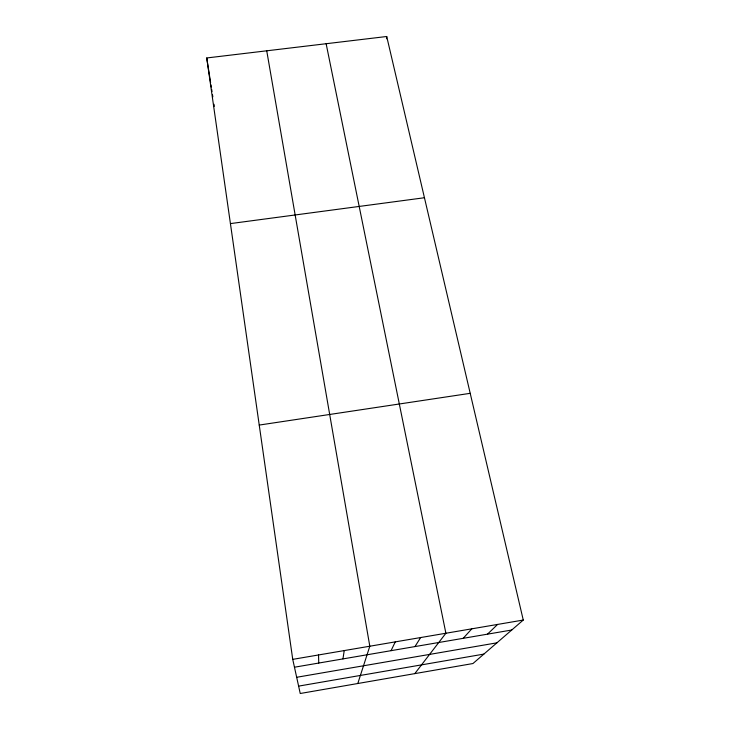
<?xml version="1.0" encoding="UTF-8"?>
<svg xmlns="http://www.w3.org/2000/svg" width="730" height="730" viewBox="0 0 730 730"><rect width="100%" height="100%" fill="white"/><g stroke="black" fill="none" stroke-linecap="round" stroke-linejoin="round"><path stroke-width="1.09" d="M386.526 38.772L386.717 36.5L206.736 57.962L292.739 659.363L300.231 693.5L472.949 663.534L523.264 620.053L386.717 36.5M342.954 658.907L344.231 650.585M357.791 683.517L369.809 646.223L266.733 50.808M391.052 650.676L395.277 641.88M414.959 646.579L420.644 637.555M414.786 673.626L445.893 633.248L326.137 43.727M463.194 638.321L471.799 628.831M487.521 634.16L497.586 624.433M298.616 686.118L483.871 654.098M294.464 667.211L511.748 630.008M296.672 677.285L496.911 642.829M292.739 659.363L523.264 620.053M259.232 425.07L470.211 393.324M230.424 223.599L424.449 197.739M206.736 57.962L210.605 82.59M210.952 84.835L211.308 87.071M211.654 89.316L212.01 91.551M212.503 94.736L212.841 96.862M214 104.262L214.328 106.325M318.535 654.965L318.755 663.05"/></g></svg>
